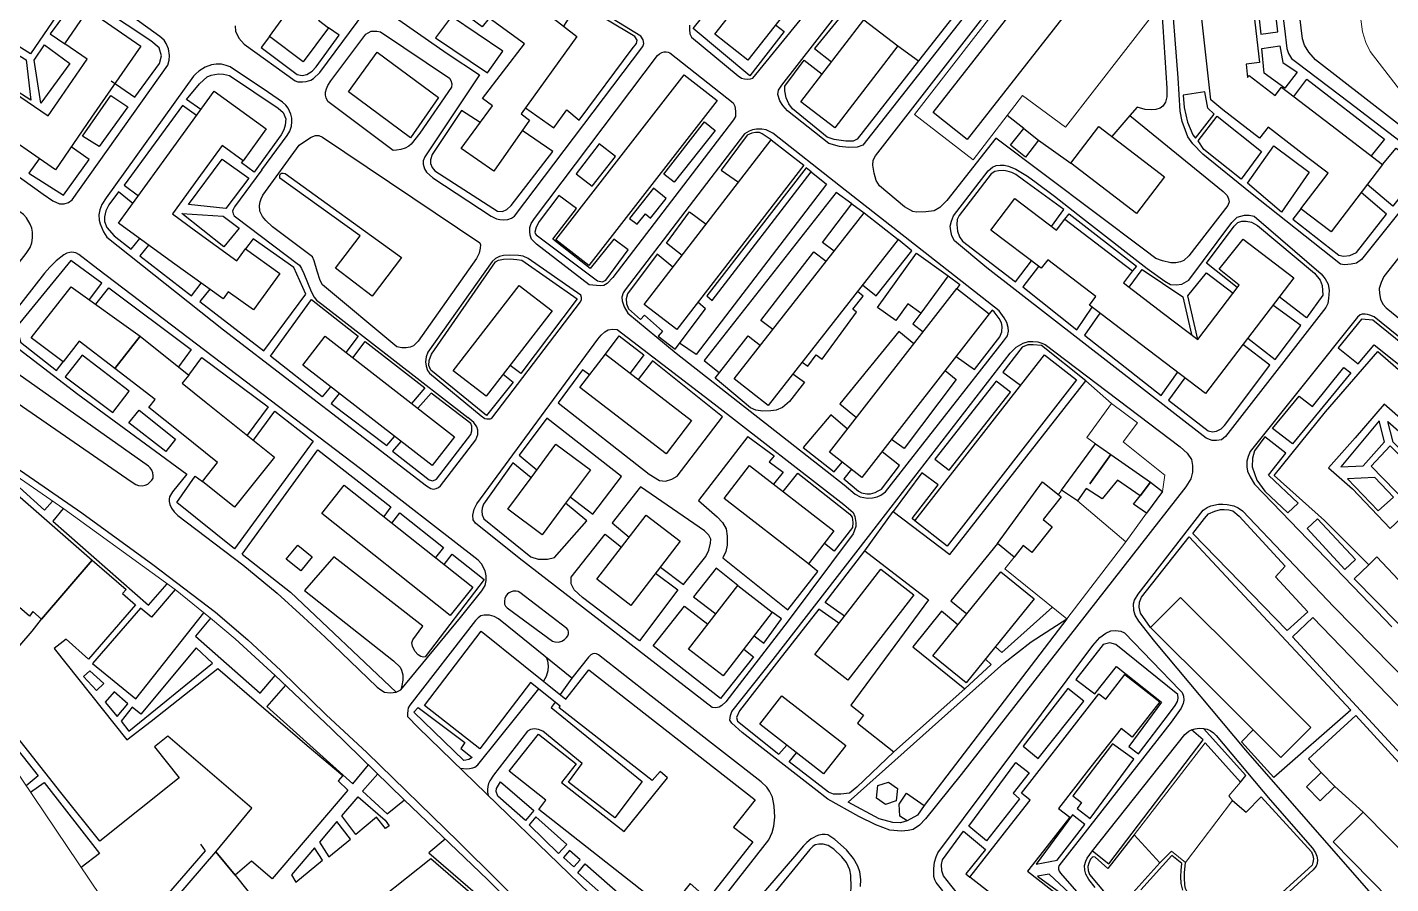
# Model space of a CAD drawing. Header units: metres. Extents: x -1319 to 2200, y -1209 to 1268.
# Drawn here: x 364.5 to 715.5, y 8.6 to 229 of the extents above; entities that cross this region are included whole.
import ezdxf

# ---------------------------------------------------------------- set-up
doc = ezdxf.new("R2010")
doc.units = ezdxf.units.M
for name, color, linetype, lineweight, true_color in [('CLADIRI_CONTUR', 7, 'Continuous', 25, 0x4b5962), ('PARCELE_CONTUR', 7, 'Continuous', 13, 0xb58c63), ('PAVAJ', 7, 'Continuous', 25, 0xd1d6d2), ('STRAZI', 7, 'Continuous', 25, 0xc4cccb)]:
    doc.layers.add(name, color=color, linetype=linetype, lineweight=lineweight, true_color=true_color)

msp = doc.modelspace()

# ---------------------------------------------------------------- linework, layer by layer
at = {"layer": 'CLADIRI_CONTUR'}
for points in [[(481.61, 229.18), (470.88, 237.08), (468.62, 234.14), (459.61, 240.9), (451.33, 247.24), (444.58, 238.34), (436.67, 244.38), (449.23, 260.95), (465.68, 249.45), (472.79, 244.13), (474.48, 246.34), (487.83, 237.2), (489.57, 239.39), (506.02, 226.64), (491.69, 206.78), (493.81, 205.14), (484.6, 192.04), (476.24, 197.85), (484.26, 208.84), (481.74, 210.68), (492.55, 224.73), (483.42, 231.41), (483.42, 231.41), (481.61, 229.18)], [(625.15, 224), (606.48, 200.18), (597.7, 207.06), (616.37, 230.89), (635.46, 255.25), (644.25, 248.37), (625.15, 224)], [(558.09, 248.38), (566.61, 241.69), (550.04, 220.58), (541.52, 227.27), (558.09, 248.38)], [(444.58, 238.34), (439.48, 230.88), (442.04, 228.89), (435.54, 220.11), (426.92, 226.68), (431.55, 232.97), (429.38, 234.52), (436.67, 244.38), (444.58, 238.34)], [(360.99, 212.35), (369.88, 206.22), (373.32, 211.22), (379.93, 220.81), (374.18, 224.77), (380.21, 233.52), (393.74, 224.2), (381.1, 205.86), (371.77, 192.32), (355.11, 203.8), (341.1, 213.46), (343.16, 216.45), (336.68, 220.91), (342.77, 229.75), (352.05, 223.35), (349.79, 220.07), (360.99, 212.35)], [(579.89, 230.94), (588.61, 224.24), (572.42, 203.16), (563.7, 209.86), (579.89, 230.94)], [(533.65, 216.79), (542.11, 210.22), (509.08, 167.72), (500.63, 174.29), (533.65, 216.79)], [(420.73, 172.03), (429.57, 165.63), (422.8, 156.28), (416.28, 160.99), (414.93, 159.12), (401.95, 168.52), (388.03, 178.6), (400.47, 195.78), (412.65, 212.6), (426.03, 202.92), (420.08, 194.7), (414.66, 198.62), (408.43, 190.02), (401.89, 180.98), (407.84, 176.66), (418.5, 168.95), (420.73, 172.03)], [(624.89, 199.99), (621.48, 195.64), (617.63, 198.66), (621.03, 203.01), (624.89, 199.99)], [(657.27, 190.57), (650.05, 181.13), (633.13, 194.08), (640.35, 203.52), (657.27, 190.57)], [(556.03, 200.04), (564.41, 193.57), (531.72, 151.26), (523.35, 157.73), (556.03, 200.04)], [(631.62, 179.61), (649.05, 166.32), (646.72, 163.27), (657.03, 155.41), (665.84, 148.69), (676.47, 162.63), (671.39, 166.76), (677.56, 174.52), (690.58, 164.59), (667.81, 134.75), (651.04, 147.55), (637.94, 157.54), (639.62, 159.75), (627.21, 169.22), (625.52, 167), (612.6, 176.86), (618.77, 184.95), (629.47, 176.79), (631.62, 179.61)], [(579.95, 181.25), (588.69, 174.4), (555.24, 131.67), (546.5, 138.52), (579.95, 181.25)], [(601.56, 165.06), (594.59, 155.42), (591.24, 157.84), (588.13, 153.53), (583.39, 156.95), (593.48, 170.9), (601.56, 165.06)], [(365.5, 149.13), (375.85, 162.27), (393.62, 149.53), (387.04, 141.21), (377.88, 148.29), (373.75, 142.91), (365.5, 149.13)], [(499.64, 156.03), (482.65, 134.07), (474.14, 140.66), (491.13, 162.61), (499.64, 156.03)], [(612.17, 155.3), (579.41, 113.18), (571.05, 119.68), (603.82, 161.8), (612.17, 155.3)], [(404.19, 124.51), (395.83, 131.21), (397.46, 133.26), (387.04, 141.21), (393.62, 149.53), (406.11, 139.52), (404.43, 137.43), (410.59, 132.5), (428.16, 118.43), (417.86, 105.56), (409.61, 112.17), (413.51, 117.05), (404.19, 124.51)], [(474.49, 123.64), (468.72, 116.22), (435.42, 142.11), (441.19, 149.53), (474.49, 123.64)], [(528.97, 119.27), (506.79, 136.34), (513.37, 144.9), (535.56, 127.83), (528.97, 119.27)], [(634.67, 138.28), (601.33, 95.51), (593.01, 102), (626.35, 144.77), (634.67, 138.28)], [(685.52, 113.73), (698.69, 130.07), (712.21, 145.57), (725.41, 134.07), (719.4, 127.17), (713.83, 132.02), (706.33, 123.42), (699.53, 115.62), (705.65, 110.29), (715.38, 100.06), (718.24, 102.69), (725.75, 94.69), (717.52, 86.81), (711.98, 92.73), (709.88, 90.66), (698.5, 102.08), (698.5, 102.08), (685.52, 113.73)], [(497.11, 98.44), (488.25, 105.01), (494.26, 113.13), (500.63, 121.71), (509.49, 115.14), (503.12, 106.56), (497.11, 98.44)], [(630.79, 109.88), (639.5, 121.83), (643.45, 119.11), (653.67, 111.98), (650.99, 108.47), (645.15, 112.48), (641.22, 107.67), (637.14, 110.3), (637.14, 110.3), (634.86, 107.15), (630.79, 109.88)], [(565.63, 90.94), (543.9, 107.74), (550.47, 116.23), (572.2, 99.43), (565.63, 90.94)], [(640.89, 115.49), (638.03, 111.53), (640.89, 115.49), (643.45, 119.11), (640.89, 115.49)], [(365.97, 78.7), (365.06, 77.53), (341.15, 98.13), (358.54, 111.68), (381.2, 91.91), (368.17, 76.72), (365.97, 78.7)], [(479.19, 84.98), (473.41, 77.69), (440.35, 103.88), (446.12, 111.18), (479.19, 84.98)], [(625.85, 112.08), (630.7, 108.24), (626.03, 102.35), (628.37, 100.5), (623.13, 93.88), (620.92, 95.64), (618.59, 92.7), (614.32, 96.21), (625.85, 112.08)], [(652.67, 104), (649.34, 106.27), (650.99, 108.47), (653.67, 111.98), (656.8, 109.56), (652.67, 104)], [(532.63, 96.79), (519.91, 80.25), (511.18, 86.97), (523.89, 103.5), (532.63, 96.79)], [(437.85, 92.77), (434.91, 89.16), (431.21, 92.17), (434.15, 95.78), (437.85, 92.77)], [(413.58, 64.02), (436.56, 44.25), (445.72, 36.51), (444.53, 35.08), (447.07, 32.76), (427.56, 9.88), (422.22, 14.49), (418.01, 10.87), (413.1, 16.87), (422.29, 28.07), (400.72, 46.62), (397.3, 43.9), (403.66, 35.92), (383.18, 19.6), (373.18, 32.14), (352.46, 58.27), (365.79, 73.65), (368.17, 76.72), (381.2, 91.91), (389.97, 84.33), (389.01, 83.33), (392.4, 80.4), (380.32, 66.43), (374.54, 71.56), (371.43, 69.18), (390.13, 45.64), (396.41, 50.47), (413.58, 64.02)], [(592.76, 83.02), (575.8, 61.06), (567.27, 67.65), (584.23, 89.6), (592.76, 83.02)], [(615.13, 88.9), (623.75, 81.93), (606.26, 60.32), (597.65, 67.29), (615.13, 88.9)], [(556.31, 78.53), (543.64, 62.11), (534.74, 68.98), (547.41, 85.4), (556.31, 78.53)], [(694.98, 48.86), (687.25, 41.12), (670.3, 58.04), (653.72, 74.58), (661.44, 82.33), (678.02, 65.78), (694.98, 48.86)], [(502.03, 34.72), (518.17, 22.11), (529.36, 35.9), (527.41, 37.52), (525.4, 35.19), (501.42, 53.94), (501.75, 54.37), (494.09, 60.45), (481.03, 43.34), (466.79, 54.53), (481.38, 73.62), (503.14, 56.15), (509.06, 63.64), (551.9, 30.19), (546.35, 23.18), (551.29, 19.44), (539.74, 4.68), (535.14, 8.66), (529.54, 1.54), (496.21, 27.78), (498.06, 30.13), (488.6, 37.58), (496.12, 47.12), (505.8, 39.51), (502.03, 34.72)], [(620.43, 31.95), (630.48, 44.82), (640.41, 57.54), (642.19, 56.15), (647.1, 62.44), (656.07, 55.44), (648.98, 46.36), (646.09, 48.61), (638.34, 38.68), (630.02, 28.03), (632.88, 25.79), (626.11, 17.13), (622, 11.86), (630.25, 5.42), (623.9, -2.71), (607.2, 10.33), (617.66, 23.73), (622.7, 30.18), (620.43, 31.95)], [(553.12, 49.72), (558.8, 56.99), (575.21, 44.2), (569.54, 36.92), (553.12, 49.72)], [(697.4, 29.99), (693.88, 33.56), (697.64, 37.27), (701.16, 33.69), (697.4, 29.99)], [(588.59, 33.16), (588.19, 29.99), (585.42, 29), (583.13, 30.66), (583.51, 33.91), (586.2, 34.77), (588.59, 33.16)], [(593.68, 26.27), (591.07, 24.8), (589.12, 26.01), (589.01, 29.12), (590.86, 31.98), (595.38, 28.79), (593.68, 26.27)], [(720.13, -0.29), (700.69, 19.45), (708.45, 27.09), (727.88, 7.35), (720.13, -0.29)], [(436.38, -12.27), (436.38, -12.27), (444.65, -5.9), (443.37, -4.76), (468.41, 15.11), (484.99, 0.77), (459.99, -19.11), (437.11, -37.38), (436.05, -35.95), (430.89, -39.94), (419.54, -25.63), (398.82, 0.33), (413.1, 16.87), (418.01, 10.87), (436.38, -12.27)]]:
    msp.add_lwpolyline(points, close=True, dxfattribs=at)
msp.add_lwpolyline([(677.81, 254.15), (681.74, 219.98), (678.27, 219.52), (678.65, 216.08), (679.06, 216.62), (685.75, 211.5), (685.75, 211.5), (687.39, 213.64), (700.12, 203.88), (713.41, 193.7), (700.15, 176.4), (692.42, 182.32), (699.43, 191.47), (693.88, 195.73), (683.96, 203.32), (681.78, 200.47), (672.27, 207.76), (669.18, 210.39), (664.6, 252.24)], dxfattribs=at)
at = {"layer": 'PARCELE_CONTUR'}
for points in [[(747.56, 179.85), (733.36, 192.29), (724.7, 204.01), (710.25, 222.83), (709.15, 225.1), (708.23, 227.83), (705.25, 250.4), (697.85, 256.78), (710.75, 278.71), (728.78, 263.46), (747.93, 245.61), (760.87, 233.38), (781.7, 215.31)], [(592.91, 206.55), (634.04, 259.62), (636.4, 260.5), (637.4, 260.42), (639.88, 258.82), (648.03, 252.22), (653.54, 239.07), (654.17, 232.1), (631.82, 203.28), (620.72, 211.43), (607.99, 194.91), (592.91, 206.55)], [(639.5, 121.83), (637.28, 123.45), (643.62, 132.23), (650.34, 127.23), (646.63, 122.36), (657.36, 113.75), (656.8, 109.56)], [(355.97, 117.3), (359.39, 115.13), (373.96, 105.09), (402.62, 84.33), (411.69, 76.94), (418.08, 71.64), (428.33, 62.23), (442.83, 48.49), (461.57, 30.26), (482.99, 9.75), (495.72, -2.81), (504.04, -10.71), (504.46, -14.07), (496.86, -18.56), (453.46, -36), (422.12, -48.66)], [(630.79, 109.88), (629.97, 108.82)], [(634.86, 107.15), (647.3, 96.61), (652.67, 104)], [(446.43, -58.04), (443.29, -53.35), (428.72, -59.35), (422.12, -48.66), (418.68, -49.83), (415.9, -49.9), (410.69, -39.5), (386.45, 0.86), (325.06, 91.99), (326.3, 99.69), (324.25, 102.98), (314.14, 97.34), (271.14, 71.92), (208.65, 24.31), (241.18, -42.5), (267.11, -99.35), (274.73, -115.18), (272.53, -125.58), (279.12, -139.64), (283.23, -149.9), (283.67, -157.22), (282.64, -163.82), (277.98, -177.11)], [(647.3, 96.61), (632.17, 76.8), (616.21, 89.65), (618.59, 92.7)], [(662.72, 14.11), (674.78, 30.04), (673.81, 31.3), (676.84, 34.81), (667.79, 44.89), (649.47, 21.19), (656.06, 14.03), (659.05, 17.03), (662.72, 14.11)]]:
    msp.add_lwpolyline(points, dxfattribs=at)
at = {"layer": 'PAVAJ'}
for points in [[(679.51, 250.59), (682.1, 227.28), (686.42, 227.82), (683.84, 251.08), (679.51, 250.59)], [(557.18, 229.68), (559.41, 227.91), (550.53, 216.56), (535.91, 228.71), (544.86, 239.88), (549.05, 236.86)], [(386.11, 215.23), (392.18, 211.03), (398.52, 219.7), (399.11, 221.72), (398.5, 223.76), (396.34, 225.5), (378.02, 237.69), (370.44, 227.35), (374.18, 224.77)], [(492.78, 208.3), (500.08, 203.17), (503.4, 207.75), (506.59, 205.15), (520.25, 223.46), (521.38, 224.89), (521.51, 225.73), (520.96, 226.61), (506.46, 235.31), (502.57, 229.31)], [(469.58, 226.3), (482.98, 217.31), (486.95, 222.92), (473.73, 231.8), (469.58, 226.3)], [(579.89, 230.94), (575.7, 233.98), (567.2, 223.6), (571.58, 220.12)], [(426.92, 226.68), (424.77, 223.86), (434.01, 216.85), (435.27, 216.64), (436.45, 216.89), (437.83, 217.73), (438.93, 218.86), (444.81, 227.01), (442.04, 228.89)], [(602.77, 231.59), (593.92, 220.37)], [(354.03, 217.56), (358.48, 224.16), (364.2, 220.63), (365.48, 210.31), (354.03, 217.56)], [(366.3, 220.59), (368.94, 224.49), (375.46, 219.72), (368, 209.47), (366.3, 220.59)], [(447.24, 212.43), (454.64, 222.6), (470.39, 210.92), (463.21, 200.59), (447.24, 212.43)], [(588.61, 224.24), (593.92, 220.37), (578.2, 200.2), (577.11, 199.69), (575.22, 199.74), (572.28, 200.16), (570.43, 200.79), (561.48, 208.05), (560.6, 209.36), (559.89, 210.87), (559.51, 212.63), (559.55, 213.89), (564.51, 220.53), (569.18, 217)], [(682.32, 223.59), (686.96, 224.28), (687.77, 219.97), (691.46, 217.48), (688.28, 213.32), (682.93, 217.18), (682.32, 223.59)], [(409.23, 207.88), (405.52, 210.45), (408.85, 214.51), (410.82, 216.24), (411.87, 216.66), (413.72, 217.04), (415.07, 216.99), (416.58, 216.62), (429.14, 208.25), (430.36, 207.08), (431.07, 205.48), (430.95, 203.8), (430.61, 202.62), (429.9, 201.32), (422.92, 191.78), (419.66, 194.11), (420.08, 194.7)], [(690.57, 211.2), (693.89, 215.65), (713.91, 200.27), (710.46, 195.96)], [(386.02, 211.49), (390.43, 208.59), (383, 198.38), (378.71, 200.99), (386.02, 211.49)], [(665.29, 200.48), (670.08, 206.66), (668.44, 208.25), (667.69, 212.41), (662.08, 211.59), (662.35, 208.34), (663.19, 204.64), (664.58, 201.36), (665.29, 200.48)], [(408.11, 206.34), (404.49, 208.9), (389.47, 188.43), (393.16, 185.68)], [(481.11, 204.52), (476.3, 207.62), (468.78, 196.32), (468.31, 194.94), (468.36, 193.97), (468.73, 192.92), (469.45, 192.12), (485.54, 181.74), (486.84, 181.66), (487.98, 182.12), (489.11, 183.13), (499.83, 197.08), (491.94, 202.48)], [(528.36, 191.21), (538.86, 204.66), (541.64, 202.47), (531.05, 189.21), (528.36, 191.21)], [(621.03, 203.01), (616.78, 206.31)], [(648.37, 206.3), (643.74, 200.93)], [(665.92, 199.81), (670.88, 206.15), (682.26, 197.08), (677.06, 189.94), (667.43, 197.54), (665.92, 199.81)], [(556.03, 200.04), (553.75, 201.62), (553.04, 201.96), (552.03, 201.92), (551.02, 201.79), (549.89, 201.29), (543.19, 192.23), (547.65, 189.19)], [(367.59, 195.2), (364.89, 191.45), (373.84, 185.82), (380.48, 195.02), (375.84, 198.23)], [(509.96, 188.17), (515.93, 195.75), (511.73, 199.03), (505.8, 191.32), (509.96, 188.17)], [(624.89, 199.99), (633.13, 194.08)], [(678.61, 188.89), (685.46, 198.55), (694.53, 191.7), (687.39, 181.41), (678.61, 188.89)], [(713.41, 193.7), (716.94, 197.96), (719.46, 195.94), (721.14, 194.56), (721.98, 193.34), (722.32, 190.99), (716.1, 182.96), (709.49, 188.6)], [(414.69, 195.05), (421.54, 190.22), (415.66, 182.4), (406, 183.46), (414.69, 195.05)], [(430.91, 191.37), (460.9, 169.78), (453.28, 159.82), (443.85, 167.05), (450.21, 175.38), (429.56, 190.16), (429.5, 190.47), (429.51, 190.93), (429.73, 191.31), (430.01, 191.47), (430.38, 191.51), (430.91, 191.37)], [(566.36, 191.81), (570.3, 188.65), (536.73, 144.83), (532.47, 147.75)], [(540.81, 158.7), (566.36, 191.81), (565.02, 192.84), (539.44, 159.89), (540.81, 158.7)], [(628.17, 177.78), (631.33, 182.1), (620.98, 189.68), (619.04, 191.11), (617.99, 191.62), (616.77, 191.99), (615.89, 192.16), (614.59, 192.12), (613.62, 191.95), (612.66, 191.32), (604.46, 180.57), (603.92, 179.52), (603.83, 178.3), (603.96, 176.53), (604.55, 175.06), (605.3, 173.97), (618.92, 163.55), (623.01, 168.91)], [(391.74, 183.72), (388, 186.67), (385.52, 183.35), (384.73, 181.75), (384.39, 180.24), (384.43, 179.02), (385.02, 177.51), (386.87, 175.37), (391.28, 171.92), (393.48, 174.65)], [(525.74, 187.66), (519.53, 179.81), (521.49, 178.32), (523.64, 180.98), (524.93, 179.9), (528.97, 185), (525.74, 187.66)], [(576.77, 183.58), (572.78, 186.47), (538.79, 143.28), (542.7, 140.12)], [(692.42, 182.32), (690.34, 179.64), (702.19, 170.36), (703.37, 170.1), (705.01, 170.31), (706.69, 171.11), (714.42, 180.94), (707.93, 186.55)], [(515.49, 174.51), (509.44, 166.95), (499.86, 174.47), (505.91, 182.41), (501.38, 185.77), (496.29, 179.09), (495.49, 177.58), (495.16, 176.32), (495.24, 175.97), (495.49, 175.62), (511.35, 163.76), (512.61, 163.5), (513.5, 163.92), (519.19, 171.76), (515.49, 174.51)], [(572.22, 171.38), (569.24, 173.68), (576.77, 183.58), (579.95, 181.25)], [(404.29, 181.08), (414.97, 180.41), (419.08, 177.34), (415.11, 172.55), (404.29, 181.08)], [(533.09, 170.34), (529.11, 173.47), (535.03, 181.54), (539.3, 178.39)], [(631.62, 179.61), (632.7, 181.01), (650.07, 167.58), (649.05, 166.32)], [(676.02, 162.03), (668.1, 168.3), (675.24, 177.88), (676.2, 178.8), (677.17, 179.1), (678.35, 179.1), (679.69, 178.84), (681.25, 178.05), (695.87, 165.74), (697.38, 163.97), (697.88, 162.54), (698.01, 160.06), (693.85, 154.27), (686.83, 159.67)], [(395.76, 173), (393.47, 170.2), (406.83, 159.93), (409.29, 163.21)], [(411.48, 161.62), (408.96, 158.44), (425.43, 145.79), (436.23, 160.37), (433.16, 167.17), (422.65, 174.57), (420.73, 172.03)], [(579.56, 162.74), (583.07, 159.95), (592.25, 171.51), (588.69, 174.4)], [(380.5, 158.94), (383.75, 163.18), (375.77, 169.02), (361.82, 152), (362.76, 147.98), (372.03, 140.68), (373.75, 142.91)], [(487.06, 139.78), (489.57, 137.68), (482.77, 129.11), (468.44, 140.75), (467.94, 142.01), (468.02, 143.27), (468.61, 144.91), (485.08, 168.64), (485.83, 169.06), (487.14, 169.36), (488.82, 169.44), (490.58, 169.28), (491.84, 169.11), (506.09, 159.19), (491.55, 139.91), (488.8, 142.02)], [(530.74, 167.3), (526.72, 170.64), (519.07, 160.47), (518.69, 159.17), (518.82, 157.9), (519.28, 156.56), (522.35, 153.83), (523.44, 154.92), (528.06, 150.83), (526.95, 149.54), (531.29, 146.2), (539.15, 156.54), (537.13, 158.26)], [(556.48, 151.27), (553.38, 153.6), (567, 171.24), (570.22, 168.81)], [(601.56, 165.06), (604.6, 162.84), (603.82, 161.8)], [(624.86, 167.5), (620.83, 162.21), (634.69, 151.2), (638.68, 156.98)], [(648.17, 162.17), (651.56, 166.66), (661.98, 159.64), (664.2, 149.94)], [(665.84, 148.69), (663.28, 159.9), (668.07, 165.82), (674.93, 160.61)], [(382.15, 157.76), (385.49, 161.95), (406.75, 146.11), (403.45, 141.65)], [(442.61, 136.51), (440.46, 133.9), (427.18, 144.38), (437.73, 159), (449.7, 149.55), (446.54, 145.37)], [(564.02, 142.88), (565.46, 141.84), (567.59, 144.7), (569.12, 143.59), (578.03, 155.69), (577.05, 156.52), (579.69, 159.85), (578.22, 161.03)], [(594.59, 155.42), (592.46, 152.68), (595.12, 150.62)], [(603.65, 144.35), (608.36, 140.95), (614.87, 149.4), (615.38, 150.62), (615.46, 152), (615.29, 153.01), (614.71, 154.06), (613.4, 155.78), (612.88, 156.21), (612.17, 155.3)], [(640.67, 155.46), (636.67, 149.77), (656.46, 134.27), (660.64, 140.23)], [(678.71, 149.04), (685.74, 143.55), (692.34, 152.29), (685.21, 157.56)], [(702, 146.5), (707.12, 142.38), (711.3, 147.3), (721.81, 138.91), (724.83, 142.46), (710.92, 153.66), (708.03, 153.89), (702, 146.5)], [(448.31, 144), (451.51, 148.14), (466.84, 136.25), (463.46, 132.22)], [(513.37, 144.9), (516.93, 149.62), (523.23, 144.73), (519.72, 140.02)], [(561.64, 139.84), (564.58, 137.7), (560.72, 132.74), (558.95, 131.2), (557.31, 130.49), (555.95, 130.3), (553.91, 130.26), (552.1, 130.51), (550.67, 131.08), (541.62, 138.72), (550.07, 149.65), (553.26, 147.16)], [(592.76, 147.59), (588.89, 150.75), (573.68, 132.13), (577.99, 128.61)], [(374.26, 139.06), (386.53, 129.86), (390.78, 135.36), (378.63, 144.65), (374.26, 139.06)], [(406.11, 139.52), (409.44, 144.01), (426.54, 131.4), (421.17, 124.03)], [(593.01, 102), (592.32, 102.59), (599.04, 111.25), (594.84, 114.36), (587.41, 104.4), (601.99, 93.35), (637, 138.03), (625.6, 147.11), (623.5, 147.32), (622.11, 147.28), (620.68, 146.73), (615.64, 140.3), (620.2, 136.89)], [(662.49, 138.81), (658.35, 133.09), (668.52, 125.19), (669.65, 124.9), (670.66, 125.06), (671.83, 125.7), (672.76, 126.54), (684.44, 142.04), (677.46, 147.39)], [(509.3, 139.61), (507.5, 140.9), (501.22, 132.4), (524.58, 113.99), (527.27, 112.4), (528.86, 112.27), (530.42, 112.73), (531.8, 113.53), (543.53, 128.8), (525.52, 143.17), (521.81, 138.41)], [(600.82, 140.72), (603.61, 138.35), (590.25, 120.62), (587.03, 122.98)], [(685.12, 125.81), (691.97, 134.13), (695.35, 131.48), (703.48, 141.44), (705.22, 140.07), (690.22, 121.84), (685.12, 125.81)], [(601.82, 115.07), (617.61, 135.15), (613.96, 137.97), (598.14, 117.91), (601.82, 115.07)], [(637, 138.03), (643.62, 132.23)], [(444.81, 134.81), (442.73, 132.22), (457.1, 121.42), (459.07, 123.72)], [(460.71, 122.44), (458.57, 119.99), (468.02, 112.55), (468.9, 112.34), (469.87, 112.72), (478.73, 124.28), (478.99, 125.16), (478.99, 126.34), (478.69, 127.05), (468.52, 134.91), (465.05, 130.98)], [(393.32, 130.49), (402.69, 123.05), (400.17, 119.9), (390.69, 127.21), (393.32, 130.49)], [(422.76, 122.76), (428.22, 130.23), (438.1, 122.5), (417.89, 94.81), (403.01, 106.74), (407.73, 113.48), (409.61, 112.17)], [(504.31, 108.16), (510.08, 103.76), (517.48, 113.43), (498.28, 128.47), (491.18, 118.89), (495.74, 115.11)], [(575.68, 125.64), (571.37, 129.27), (564.23, 120.92), (572.25, 114.61), (574.3, 117.16)], [(702.71, 115.93), (708.45, 116.16), (713.89, 122.38), (712.58, 127.76), (702.71, 115.93)], [(714.77, 127.57), (761.85, 86.14), (770.29, 95.55), (763.49, 101.69), (765, 103.24), (773.57, 95.39), (758.37, 80.05), (752.14, 80.68), (724.47, 108.34), (723.07, 115.22), (716.16, 122.3), (714.77, 127.57)], [(550.04, 123.72), (537.35, 107.29), (542.1, 103.05), (543.46, 101.6), (544.41, 99.94), (544.72, 98.07), (544.72, 95.8), (544.37, 94.1), (543.57, 92.46), (560.33, 79.1), (568.06, 88.97), (565.63, 90.94)], [(550.04, 123.72), (556.78, 118.78), (555.48, 117.19), (559.09, 114.54), (556.66, 111.45)], [(688.54, 119.4), (683.08, 123.6), (680.43, 120.03), (679.97, 118.18), (679.89, 115.92), (681.02, 112.47), (683.12, 109.66), (689.07, 104.09), (691.69, 106.57), (684.09, 113.77), (688.54, 119.4)], [(419.87, 93.45), (439.32, 120.26), (458.15, 105.6), (456.3, 103.11)], [(576.68, 115.31), (574.73, 112.8), (578.49, 109.65), (579.31, 109.27), (580.67, 108.98), (581.62, 109), (582.77, 109.31), (583.61, 109.73), (584.39, 110.18), (589.08, 116.25), (584.57, 119.82)], [(494.26, 113.13), (489.54, 116.91), (481.93, 106.28), (481.6, 105.32), (481.55, 104.48), (481.64, 103.55), (482.06, 102.54), (494.12, 92.76), (496.03, 92.17), (498.42, 92.13), (500.29, 92.55), (508.59, 102.02), (503.12, 106.56)], [(360.91, 114.08), (359.75, 113.06), (369, 104.8), (371.01, 107.12)], [(559.14, 109.53), (562.92, 114.25), (576.32, 103.78), (576.87, 102.99), (577.08, 101.56), (576.95, 100.34), (572.24, 94.2), (569.72, 96.23)], [(704.41, 112.82), (712.26, 104.57), (716.23, 108.1), (711.39, 113.16), (704.41, 112.82)], [(527.51, 90.13), (533.44, 85.68), (539.24, 92.82), (540.02, 94.5), (540.4, 96.24), (540.48, 97.31), (540, 98.34), (538.86, 99.46), (522.39, 110.74), (515.12, 101.47), (519.51, 97.8)], [(373.79, 105.21), (371.07, 101.96), (395.75, 80.3), (400.54, 85.84)], [(458.41, 101.44), (460.42, 104.04), (471.65, 95.18), (469.61, 92.58)], [(580.14, 94.34), (587.41, 104.4)], [(664.55, 98.76), (667.58, 102.63), (668.63, 103.81), (670.22, 104.52), (671.69, 104.98), (672.66, 104.98), (673.84, 104.86), (674.84, 104.56), (676.48, 103.22), (688.37, 90.4), (685.85, 87.63), (694.21, 78.64), (688.88, 73.81), (664.55, 98.76)], [(694.02, 100.08), (703.75, 89.51), (706.42, 92.05), (696.71, 102.51), (694.02, 100.08)], [(709.88, 90.66), (706.15, 87.07), (717.41, 75.6), (718.79, 75.22), (720.35, 75.14), (722.07, 75.39), (723.58, 75.98), (731.33, 83.14), (731.92, 84.83), (732.34, 87.56), (732.34, 90.16), (731.96, 92.22), (719.97, 104.36), (718.24, 102.69)], [(526.27, 88.52), (532.04, 84.25), (522.16, 71.14), (507.46, 82.31), (505.27, 84.25), (504.52, 85.84), (504.52, 87.52), (513.28, 98.62), (517.54, 95.24)], [(614.32, 96.21), (602.3, 81.46), (606.39, 78.09)], [(653.72, 74.58), (651.13, 78.24), (650.73, 79.81), (650.81, 81.08), (651.4, 82.42), (663.67, 97.92), (705.26, 53.3), (685.39, 35.95), (677.07, 45.13), (680.12, 48.25)], [(419.87, 93.45), (432.29, 83.69), (459.49, 57.96)], [(471.82, 90.82), (473.9, 93.47), (482.18, 86.92), (466.93, 67.05), (466.55, 66.96), (465.84, 67.11), (465.14, 67.57), (464.3, 68.52), (463.67, 69.74), (463.5, 70.66), (463.76, 71.4), (466.36, 74.88), (443.42, 92.78), (435.86, 84.08), (458.8, 65.98), (460.52, 64.34), (460.88, 63.6), (461.17, 62.4), (461.17, 61), (460.96, 59.63), (460.73, 58.55)], [(574.88, 77.5), (569.93, 81), (580.14, 94.34), (596.57, 81.67), (576.52, 54.61), (579.8, 52.05), (578.29, 49.99), (587.62, 42.55), (578.04, 33.48), (576.23, 31.97), (573.96, 31.67), (572.11, 31.71), (570.81, 32.18), (560.64, 40.03), (562.56, 42.36)], [(547.41, 85.4), (541.87, 89.81), (536.01, 82.46), (541.74, 78.05)], [(402.62, 84.33), (396.52, 77.24), (393.66, 79.53), (381.29, 65.31), (392.5, 56.19), (409.95, 78.36)], [(548.97, 69.02), (551.49, 67), (542.96, 56.29), (525.65, 69.82), (533.72, 80.07), (539.7, 75.41)], [(573.45, 75.65), (568.29, 79.32), (558.04, 66.21), (547.91, 53.1), (547.11, 51.38), (547.37, 50.45), (558.04, 42.01), (560.04, 44.33)], [(551.63, 72.46), (554.14, 70.53), (558.7, 76.77), (556.31, 78.53)], [(604.08, 75.23), (599.91, 78.77), (592.47, 69.57), (605.87, 58.81), (612.68, 65.03), (611.18, 66.4)], [(613.76, 69.58), (615.45, 68.12), (628.42, 79.82)], [(411.69, 76.94), (407.86, 72.37), (424.46, 57.66), (428.33, 62.23)], [(591.07, 24.8), (589.33, 24.32), (587.32, 24.4), (583.79, 25.37), (575.85, 29.65), (615.89, 65.41), (622.95, 70.87), (632.17, 76.8), (595.38, 28.79)], [(695.47, 77.13), (753.24, 17.38), (746.82, 10.95), (690.22, 72.21), (695.47, 77.13)], [(634.5, 61.19), (639.33, 57.49), (644.92, 64.51), (656.52, 55.37), (648.13, 43.99), (650.57, 42.07), (658.55, 52.52), (660.02, 54.53), (660.63, 55.5), (660.82, 56.38), (660.7, 57.35), (644.73, 70.2), (643.18, 70.62), (641.49, 70.16), (634.5, 61.19)], [(391.5, 54.1), (388.66, 50.43), (390.63, 47.88), (412.21, 65.42), (407.97, 69.37), (393.73, 52.31), (391.5, 54.1)], [(498.22, 66.75), (498.46, 65.98), (498.63, 64.67), (498.54, 63.46), (498.12, 61.94), (497.39, 60.77)], [(378.98, 62), (382.38, 58.39), (384.19, 60.19), (380.63, 63.41), (378.98, 62)], [(430.97, 59.73), (426.18, 54.24), (448.32, 34.37), (452.37, 39.2)], [(504.7, 61.51), (501.67, 57.34)], [(349.51, 55.69), (351.08, 56.83), (367.3, 36.37), (364.22, 33.85)], [(384.56, 55.32), (387.67, 51.64), (390.4, 54.96), (386.89, 58.01), (384.56, 55.32)], [(475.97, 38.35), (476.8, 38.25), (477.58, 38.2), (478.38, 38.25), (479.2, 38.46), (479.74, 38.62), (480.54, 39.25), (496.23, 58.75)], [(587.62, 42.55), (605.87, 58.81)], [(624.78, 40.88), (636.49, 55.58), (632.38, 58.86), (620.91, 44.03), (624.78, 40.88)], [(465.13, 54.02), (477.13, 44.98), (476.12, 43.47), (479.02, 41.16), (478.16, 40.64), (477.42, 40.4), (476.88, 40.38), (464.02, 52.8), (465.13, 54.02)], [(500.46, 55.39), (499.41, 53.96), (522.81, 34.97), (515.79, 25.64), (503.82, 34.8), (507.39, 39.59), (497.22, 47.87), (496.09, 48.37), (495.12, 48.46), (494.11, 48.33), (493.27, 47.87), (484.53, 36.61), (483.63, 35.16), (483.27, 34.4), (483.08, 33.69), (483, 32.85), (483.02, 32.2), (483.18, 31.38)], [(720.13, -0.29), (727.28, -7.87), (745.39, 9.44), (706.57, 51.96), (694.38, 40.78), (697.64, 37.27)], [(638.71, 17.08), (642.93, 13.76), (667.22, 45.63), (664.24, 48.27)], [(676.84, 34.81), (678.18, 36.47), (667.32, 48.59)], [(638.19, 25.44), (649.36, 40.69), (643.86, 44.6), (633.65, 31.24), (635.88, 29.55), (634.81, 28.01), (638.19, 25.44)], [(606.87, 23.49), (618.97, 39.86), (622.43, 37.16), (618.29, 31.92), (619.98, 30.45), (611.48, 19.69), (606.87, 23.49)], [(454.73, 36.91), (450.8, 32.47), (457.19, 26.61), (461.6, 30.22)], [(365.36, 32.16), (368.89, 34.69), (383.13, 16.46), (378.4, 12.81)], [(486.37, 34.9), (494.9, 27.51), (492.8, 24.94), (485.7, 31.16), (485.19, 32.38), (485.28, 33.18), (486.37, 34.9)], [(701.16, 33.69), (708.45, 27.09)], [(445.48, 26.13), (449.71, 30.98), (456.62, 25.04), (457.71, 23.53), (456.77, 22.83), (454.43, 25.73), (449.14, 21.32), (445.48, 26.13)], [(674.78, 30.04), (678.35, 27.08), (682.13, 30.96), (695.14, 16.82), (695.45, 15.94), (695.64, 15.06), (695.49, 14.11), (695.26, 13.4), (682.85, 2.08), (676.38, -3.91), (675.56, -4.29), (674.44, -4.41), (673.35, -4.16), (672.58, -3.78), (663.27, 6.22), (662.68, 7.39), (662.49, 8.36), (662.41, 10.04), (662.45, 11.45), (662.72, 14.11)], [(442.14, 15.58), (447.75, 20.08), (444.25, 24.62), (439.75, 19.34), (442.14, 15.58)], [(493.7, 23.76), (501.29, 16.41), (503.39, 18.73), (495.42, 25.84), (493.7, 23.76)], [(624.26, 13.65), (629.68, 14.7), (636.77, 23.91), (633.63, 26.38), (624.26, 13.65)], [(611.25, 5.94), (607.68, 1.51), (602.26, 8.25), (600.41, 10.65), (599.95, 11.99), (599.87, 13.59), (600.16, 14.81), (605.55, 22.15), (611.21, 17.41), (606.11, 11.17), (607.2, 10.33)], [(649.47, 21.19), (642.72, 12.54), (639.45, 15.44), (638.9, 15.52), (638.65, 15.42), (638.25, 14.95), (637.81, 13.92), (637.53, 13.08), (637.62, 12.06), (637.98, 11.03), (642.45, 5.71), (643.82, 4.68), (644.64, 4.49), (645.85, 4.53), (646.8, 4.77), (647.64, 5.21), (649.11, 6.32), (656.06, 14.03)], [(393.55, 6.26), (397.13, 1.75), (410.44, 17.13), (409.18, 18.81)], [(433.68, 9.05), (440.53, 14.68), (438.45, 17.9), (432.57, 10.92), (433.68, 9.05)], [(472.13, 20.15), (467.88, 16.62), (486.05, 0.89), (490.3, 2.55)], [(554, 2.81), (566.86, -8.75), (575.05, 2.13), (575.85, 3.52), (576.48, 5.62), (576.61, 7.68), (576.57, 10.83), (576.31, 12.26), (575.43, 14.11), (574.26, 15.58), (572.15, 17.55), (570.66, 18.44), (569.4, 18.86), (568.31, 18.84), (567.36, 18.63), (566.71, 18.21), (565.94, 17.45), (554, 2.81)], [(502.59, 15.38), (505.25, 13.01), (506.85, 14.82), (504.14, 17.21), (502.59, 15.38)], [(508.18, 13.77), (523.68, 0.15), (521.75, -2.24), (506.29, 11.41), (508.18, 13.77)], [(614.17, 3.51), (610.16, -1.57), (623.48, -15.14), (624.89, -15.71), (625.98, -15.84), (626.86, -15.69), (627.83, -15.33), (628.59, -14.93), (634.99, -7.85), (638.44, -4.16), (638.77, -2.91), (638.82, -1.67), (638.29, 0.56), (636.74, 2.53), (627.62, 11.1), (624.62, 10.63), (631.51, 5.51), (624.41, -4.16), (614.17, 3.51)]]:
    msp.add_lwpolyline(points, dxfattribs=at)
at = {"layer": 'STRAZI'}
for points in [[(722.26, 200.42), (696.13, 220.67), (694.41, 222.64), (693.36, 224.41), (692.77, 226.09), (689.41, 254.32), (688.82, 260.67), (689.58, 268.69), (690.37, 272.81), (691.72, 277.35), (694.32, 282.47), (705.58, 298.15), (711.17, 305.46), (712.47, 306.8), (714.32, 308.08), (715.56, 308.65)], [(558.77, 214.1), (622.17, 295.49), (623.39, 296.66), (624.44, 296.79), (625.16, 296.79), (640.7, 285.19), (641.44, 284.31), (641.96, 283.16), (642.07, 282.17), (642.11, 281.16), (642.03, 280.26), (641.86, 279.59), (629.27, 261.85), (579.65, 198.71), (578.14, 198.2), (576, 198.12), (573.65, 198.33), (570.83, 199.13), (560.24, 207.55), (559.02, 208.9), (558.27, 210.11), (557.76, 211.69), (557.93, 212.82), (558.77, 214.1)], [(655.6, 281.78), (682.11, 261.53), (683.37, 260.06), (683.79, 258.92), (684.63, 255.61), (688.16, 228.72), (688.79, 223.55), (689.17, 222.29), (690.01, 220.98), (691.31, 219.93), (704.8, 209.72), (720.85, 197.46)], [(551.27, 215.95), (592.78, 266.83)], [(582.87, 195.92), (632.74, 260.08)], [(261.39, 259.24), (317.18, 222.98), (368.61, 186.09), (371.13, 184.33), (372.81, 183.61), (374.03, 183.57), (375.16, 183.95), (376.09, 184.58), (400.67, 219.28), (401.09, 220.59), (401.17, 221.8), (400.88, 223.48), (400.29, 224.83), (399.74, 225.71), (398.65, 226.68), (383.57, 237.64)], [(468.92, 190.29), (483.92, 180.46), (485.31, 179.71), (486.15, 179.52), (487.24, 179.45), (488.27, 179.56), (489.2, 179.89), (489.97, 180.42), (522.95, 224.05), (523.21, 224.85), (523.04, 225.77), (522.45, 226.74), (483.8, 250.54)], [(219.46, 247.9), (248.28, 227.22), (289.2, 197.86), (345.08, 158.32), (347.26, 156.72), (348.73, 156.34), (350.37, 156.26), (352.18, 156.77), (353.86, 157.61), (364.28, 170.84), (365.25, 172.35), (365.71, 173.57), (365.84, 174.83), (365.84, 176.3), (365.67, 177.31), (365.25, 178.36), (364.36, 180), (363.52, 180.88), (362.62, 181.55), (311.7, 218.06), (276.62, 241.45)], [(376.34, 238.36), (365.35, 222.16), (334.95, 241.34)], [(719.63, 183.89), (708.03, 169.26), (706.69, 168.3), (705.34, 168.05), (703.58, 167.92), (702.57, 168.09), (679.46, 186.45), (667.11, 196.41), (664.59, 199.05), (663.33, 200.82), (662.65, 202.5), (661.81, 204.77), (661.31, 207.41), (660.76, 215.99), (658.83, 241.32)], [(418.04, 229.43), (418.17, 228.04), (419.01, 226.19), (420.4, 224.68), (433.51, 215.27), (434.2, 215.02), (435.35, 215), (436.36, 215.04), (437.48, 215.38), (438.23, 215.82), (439.85, 217.43), (453.38, 235.63), (472.66, 222.27), (480.9, 216.76), (466.87, 195.71), (466.4, 194.62), (466.44, 193.82), (466.78, 192.6), (467.29, 191.76), (468.92, 190.29)], [(656.31, 237.1), (657.86, 213.32), (657.86, 211.09), (657.57, 209.79), (656.86, 208.7), (656.14, 208.19), (655.05, 207.9), (653.92, 207.81), (652.28, 207.86), (650.26, 208.49), (648.37, 206.3), (672.4, 186.76), (673.41, 185.76), (673.75, 184.92), (673.91, 184.07), (673.58, 183.15), (663.54, 170.25), (662.28, 168.99), (661.44, 168.66), (660.18, 168.45), (658.92, 168.45), (656.81, 168.91), (655.09, 169.54), (652.19, 171.68), (613.83, 200.46), (601.23, 184.41), (599.46, 182.65), (597.95, 181.81), (595.85, 181.55), (593.41, 181.47), (592.49, 181.64), (590.35, 182.81), (583.88, 188.19), (583.08, 189.58), (582.53, 191.47), (582.24, 193.57), (582.32, 194.79), (582.87, 195.92)], [(534.97, 229.55), (534.97, 228.45), (535.1, 227.36), (535.56, 226.52), (547.53, 216.52), (548.37, 215.95), (549.15, 215.74), (549.89, 215.7), (550.71, 215.76), (551.27, 215.95)], [(442.65, 215.21), (451.69, 227.22), (452.25, 227.62), (453.05, 228), (453.68, 228.06), (454.48, 228.02), (455.49, 227.85), (473.2, 215.94), (473.53, 215.35), (473.81, 214.45), (473.72, 213.63), (465.55, 201.74), (463.35, 198.95), (462.74, 198.42), (461.77, 197.94), (460.72, 197.6), (459.59, 197.39), (458.68, 197.35), (441.94, 209.96), (441.44, 210.84), (441.33, 211.57), (441.31, 212.33), (441.52, 213.15), (441.9, 214.01), (442.65, 215.21)], [(495.08, 179.85), (526.8, 221.78), (527.32, 222.2), (527.91, 222.56), (528.52, 222.71), (529.03, 222.71), (529.53, 222.62), (529.95, 222.48), (546.23, 209.58), (546.69, 208.7), (546.86, 207.48), (546.82, 206.05), (546.36, 205.17), (515.27, 164.62), (513.84, 163.07), (512.91, 162.56), (511.99, 162.48), (509.17, 162.77), (495.6, 173.19), (494.3, 174.52), (493.99, 175.5), (493.9, 176.49), (493.92, 177.52), (494.24, 178.51), (495.08, 179.85)], [(424.89, 192.3), (431.43, 201.14), (432.12, 202.32), (432.56, 203.58), (432.66, 204.71), (432.66, 205.68), (432.41, 206.69), (431.68, 208.18), (431.05, 209), (430.19, 209.76), (426.66, 212.26), (416.76, 218.83), (415.73, 219.19), (414.49, 219.5), (413.15, 219.5), (411.99, 219.38), (410.31, 218.73), (408.72, 217.74), (407.88, 217.02), (407.35, 216.44), (384.87, 185.11), (383.74, 183.39), (383.19, 182.09), (382.98, 180.75), (383.07, 179.4), (383.28, 178.43), (384.12, 176.42), (385.04, 174.99), (415.08, 151.21), (467.26, 111.04), (468.38, 110.35), (469.07, 110.2), (469.76, 110.33), (470.39, 110.64), (470.86, 111), (480.04, 122.89), (480.5, 124.26), (480.5, 125.33), (480.29, 126.21), (479.51, 127.3), (477.98, 128.58)], [(440.5, 200.74), (481, 173.6), (481.17, 173.06), (481.13, 172.22), (480.84, 170.87), (480.2, 169.49), (465.16, 148.23), (463.95, 147.05), (463.06, 146.67), (462.05, 146.5), (460.96, 146.5), (459.66, 146.8), (440.54, 162.72), (439.91, 163.86), (439.16, 166.25), (438.4, 168.94), (437.98, 169.99), (427.64, 177.68), (425.92, 179.3), (425.06, 180.37), (424.43, 181.69), (424.33, 183.14), (424.47, 184.13), (424.7, 184.84), (425.17, 185.79), (434.51, 198.73), (436.11, 199.82), (437.58, 200.74), (438.72, 201.21), (439.6, 201.21), (440.5, 200.74)], [(531.55, 145.17), (574.82, 111.26), (577.68, 108.91), (578.9, 108.2), (580.79, 107.82), (582.11, 107.9), (583.35, 108.17), (584.3, 108.6), (585.45, 109.52), (615.87, 148.24), (616.88, 149.66), (617.11, 150.84), (617.05, 151.81), (616.71, 153.03), (616.02, 154.27), (614.72, 156.07), (573.88, 188.09), (556.44, 201.78), (554.7, 202.65), (553.65, 202.79), (552.22, 202.81), (551.23, 202.62), (550.35, 202.29), (549.19, 201.57), (518.44, 161.43), (517.89, 160.67), (517.6, 159.58), (517.64, 158.61), (518.19, 157.06), (519.11, 155.46), (531.55, 145.17)], [(619, 192.48), (621.98, 190.71), (624.25, 189.12), (629, 185.55), (636.14, 179.92), (652.82, 166.93), (657.36, 163.66), (658.81, 162.86), (660.28, 162.73), (661.75, 162.9), (663.58, 163.91), (674.63, 178.78), (675.97, 180.17), (677.91, 180.71), (679.12, 180.71), (680.34, 180.38), (697.65, 165.55), (698.66, 164.33), (699.42, 162.9), (699.67, 161.26), (699.54, 159.2), (699.33, 157.94), (698.79, 156.93), (672.95, 123.74), (671.98, 122.86), (670.68, 122.69), (669.54, 122.73), (668.03, 123.28), (611.52, 167.14), (603.2, 174.08), (602.57, 175.34), (602.24, 176.64), (602.13, 177.88), (602.43, 179.16), (602.97, 180.48), (611.86, 192.06), (613.03, 193.07), (613.92, 193.44), (614.97, 193.57), (616.02, 193.53), (617.15, 193.32), (619, 192.48)], [(424.89, 192.3), (417.9, 182.78), (417.52, 182.15), (417.39, 181.67), (417.52, 181.04), (417.81, 180.54), (418.48, 179.95), (434.03, 168.27), (434.58, 167.78), (435.14, 166.96), (435.73, 165.7), (437.64, 161.06), (438.4, 159.59), (438.99, 158.83), (440.33, 157.78), (477.98, 128.58)], [(729.45, 184.8), (713.78, 164.88), (713.03, 163.33), (712.56, 161.82), (712.6, 160.51), (712.9, 159.04), (713.45, 157.74), (714.39, 156.86)], [(377.56, 134.58), (405.63, 114.03), (401.89, 109.45), (401.13, 108.23), (401.03, 107.62), (401.05, 106.97), (401.22, 106.22), (401.66, 105.25), (402.33, 104.33), (403.25, 103.4), (420.04, 90.73), (428.86, 83.42), (435.63, 77.25), (441.22, 72.12), (447.52, 66.03), (454.62, 59.22), (455.54, 58.51), (456.49, 57.94), (457.92, 57.76), (459.49, 57.96), (460.73, 58.55), (476.07, 77.18), (481.53, 84.03), (482.41, 85.42), (482.66, 86.64), (482.7, 87.9), (482.41, 89.16), (481.49, 90.96), (480.56, 91.93), (450.31, 115.38), (382.71, 166.8), (377.79, 170.54), (377.02, 171), (376.49, 171.11), (375.97, 171.13), (375.5, 171.09), (374.73, 170.88), (373.97, 170.44), (371.97, 168.92), (370.29, 167.33), (368.95, 165.73), (360.76, 155.18)], [(484.15, 128.48), (506.93, 158.35), (507.16, 158.94), (507.18, 159.49), (507.01, 160.12), (493.48, 169.55), (492.22, 170.14), (490.96, 170.26), (488.78, 170.35), (487.14, 170.26), (486.09, 170.05), (485.04, 169.51), (484.24, 168.79), (467.68, 145.39), (467.18, 144.21), (467.01, 142.95), (467.22, 141.82), (467.52, 140.68), (468.06, 139.99), (481.4, 129.05), (482.33, 128.35), (482.85, 128.23), (483.36, 128.25), (483.78, 128.31), (484.15, 128.48)], [(706.93, 154.44), (679.37, 119.87), (678.78, 118.61), (678.49, 117.34), (678.49, 115.92), (678.66, 114.82), (679.33, 113.31), (680.42, 111.46), (708.03, 82.89), (715.8, 74.78)], [(725.13, 143.29), (711.28, 154.53), (710.17, 154.97), (709.58, 155.14), (708.91, 155.22), (708.19, 155.18), (707.67, 155.01), (706.93, 154.44)], [(714.39, 156.86), (726.28, 147.15)], [(541.32, 132.09), (574.76, 106.25), (577.11, 104.15), (577.57, 103.14), (577.83, 101.63), (577.78, 100.58), (577.11, 98.69), (560.42, 76.33), (544.38, 55.41), (543.33, 54.49), (542.61, 54.05), (541.74, 53.9), (540.87, 53.99), (491.19, 92.39), (479.89, 101.42), (479.34, 102.3), (479.26, 103.44), (479.55, 104.99), (480.23, 106.42), (511.4, 148.73), (512.28, 149.82), (513.21, 150.62), (514.09, 151.21), (515.18, 151.38), (516.36, 151.29), (541.32, 132.09)], [(581.12, 97.99), (617.55, 145.17), (619.11, 146.72), (620.87, 147.73), (622.3, 148.19), (623.35, 148.19), (624.65, 148.11), (625.41, 147.86), (626.58, 147.4), (661.29, 121.05), (663.14, 119.46), (664.23, 117.78), (664.48, 116.3), (664.48, 114.54), (664.06, 112.82), (662.76, 110.76), (604.95, 36.73), (595.75, 25.34), (594.23, 23.7), (592.55, 22.61), (591.33, 22.32), (589.61, 22.15), (586.59, 22.4), (582.93, 23.79), (578.56, 25.97), (570.62, 30.43), (567.09, 33.12), (548.52, 47.53), (545.87, 49.92), (545.41, 50.76), (545.54, 51.94), (545.92, 52.98), (556.5, 66.35), (581.12, 97.99)], [(361.3, 147.05), (377.56, 134.58)], [(353.51, 138.17), (391.24, 112.12), (392.44, 111.34), (393.19, 111.11), (394.14, 111.03), (394.89, 111.17), (395.54, 111.43), (396.03, 111.85), (396.55, 112.46), (396.89, 113.04), (396.95, 113.61), (396.87, 114.39), (396.6, 115.04), (396.15, 115.63), (395.71, 116.11), (360.63, 140.9)], [(732.35, 93.61), (710.5, 116.08), (715.42, 121.34), (721.85, 114.99)], [(361.42, 115.9), (378.57, 104.06), (396.88, 90.78), (413.02, 78.51), (421.34, 71.37), (429.82, 63.47), (441.5, 52.13), (451.92, 42.38), (475.54, 19.44), (506.53, -11.32), (518.34, -22.11), (531.78, -35.45), (542.09, -45.1), (585.61, -88.2), (608.64, -112.15), (624.69, -130.3), (635.44, -142.57)], [(650.49, 83.19), (667.25, 104.79), (668.26, 105.46), (669.22, 105.84), (671.16, 106.3), (672.29, 106.34), (673.43, 106.26), (675.15, 105.88), (676.24, 105.38), (677.38, 104.58), (700.9, 79.91), (760.4, 19.33)], [(488.05, 79.63), (499.77, 71.1), (500.36, 70.89), (501.26, 70.84), (502.13, 71.1), (502.82, 71.5), (503.34, 71.98), (503.64, 72.42), (503.83, 72.97), (503.87, 73.41), (503.74, 73.93), (503.43, 74.35), (491.31, 83.6), (490.87, 83.85), (490.34, 83.91), (489.65, 83.89), (489.06, 83.76), (488.6, 83.51), (488.14, 83.2), (487.76, 82.68), (487.49, 82.05), (487.36, 81.37), (487.42, 80.55), (487.63, 80.09), (488.05, 79.63)], [(759.47, -49.91), (678.26, 42.98), (654.81, 71.01), (650.7, 76.22), (649.77, 77.73), (649.39, 78.99), (649.31, 80.67), (649.52, 81.6), (650.49, 83.19)], [(533.79, -7.69), (555.39, 19.96), (556.27, 21.85), (556.69, 23.49), (556.95, 25.8), (556.82, 28.57), (556.36, 30.93), (555.64, 32.44), (554.89, 33.45), (553.46, 34.83), (525.14, 56.89), (511.57, 67.56), (511.06, 67.79), (510.64, 67.9), (510.12, 67.81), (509.62, 67.54), (509.01, 66.97), (504.7, 61.51), (488.48, 74.62), (485.79, 76.83), (484.74, 77.41), (483.55, 77.73), (482.18, 77.77), (481.28, 77.56), (480.6, 77.08), (479.95, 76.36), (463.04, 54.6), (462.58, 53.89), (462.5, 53.21), (462.42, 52.47), (462.43, 51.64), (465.14, 48.82)], [(600.22, 6.85), (598.51, 8.97), (598.14, 9.67), (597.93, 10.48), (597.9, 12.54), (598.07, 14.18), (598.49, 15.53), (598.91, 16.58), (638.87, 69.98), (640.63, 71.99), (642.19, 73.09), (643.49, 73.68), (644.67, 73.8), (646.05, 73.59), (647.02, 73.17), (661.26, 58.47), (661.85, 57.84), (662.15, 56.91), (662.23, 55.86), (662.06, 55.02), (661.6, 53.84), (658.97, 50.23)], [(658.97, 50.23), (630.65, 14.01), (630.11, 13.24), (629.96, 12.86), (629.98, 12.4), (630.15, 11.87), (630.47, 11.39), (639.31, 1.2)], [(465.14, 48.82), (485.6, 29.03), (524.93, -9.07)], [(638.71, 17.08), (662.49, 47.07), (663.52, 47.92), (664.24, 48.27), (665.14, 48.48), (666.23, 48.63), (667.32, 48.59), (668.27, 48.42), (669, 48.04), (669.93, 47.43), (670.6, 46.78), (684.49, 30.23), (695.37, 17.79), (696.19, 16.63), (696.52, 15.77), (696.63, 14.83), (696.57, 13.88), (696.31, 13.15), (695.54, 12.24), (677.7, -4.04)], [(579, 7.89), (579.13, 9.7), (578.88, 11.71), (578.37, 13.18), (577.18, 15.16), (575.39, 17.36), (572.43, 19.99), (571.42, 20.75), (570.62, 21.19), (569.89, 21.31), (569.14, 21.3), (568.33, 21.15), (567.63, 20.92), (566.98, 20.57), (566.31, 20.16), (565.22, 19.29), (564.36, 18.36), (562.01, 15.67), (550.29, 1.98)], [(639.47, 7.64), (637.79, 9.77), (637.05, 11.13), (636.78, 12.1), (636.72, 13.29), (637.01, 14.43), (637.37, 15.21), (638.71, 17.08)], [(661.97, 6.97), (661.61, 8.72), (661.46, 10.5), (661.55, 12.01), (661.76, 13.82), (659.17, 15.9), (651.15, 7.08)]]:
    msp.add_lwpolyline(points, dxfattribs=at)

doc.saveas('drawing.dxf')
